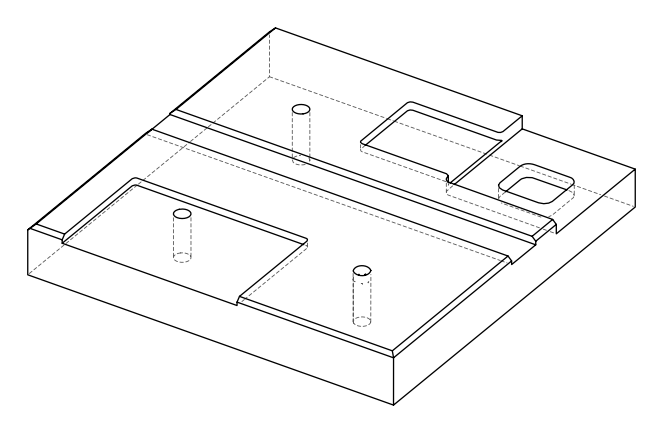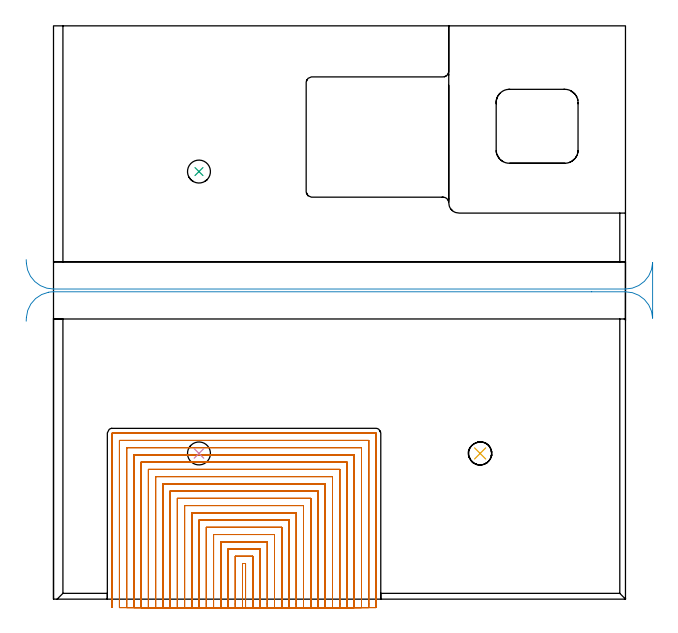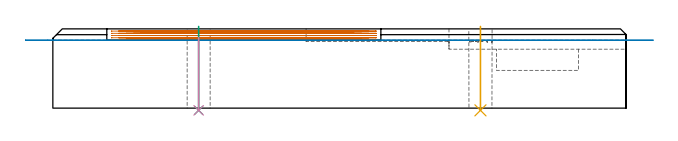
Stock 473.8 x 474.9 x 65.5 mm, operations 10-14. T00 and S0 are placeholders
(PLAN: 14 operations, 6 tool changes, 189.7 min)
(1 AREA_MILL | FG_CHAMFER_SURFACE | UGT0205_001 | 0.81 min | 547 mm3)
(2 AREA_MILL_1 | FG_CHAMFER_SURFACE_1 | UGT0205_001 | 3.85 min | 2601 mm3)
(3 AREA_MILL_2 | FG_CHAMFER_SURFACE_2 | UGT0205_001 | 5.75 min | 7133 mm3)
(4 AREA_MILL_3 | FG_CHAMFER_SURFACE_3 | UGT0205_001 | 3.39 min | 2340 mm3)
(5 AREA_MILL_4 | FG_CHAMFER_SURFACE_4 | UGT0205_001 | 0.82 min | 512 mm3)
(6 AREA_MILL_5 | FG_CHAMFER_SURFACE_5 | UGT0205_001 | 4.91 min | 6102 mm3)
(7 MILL_OPEN_POCKET | POCKET_OPEN | UGT0201_010 | Follow Part, ap 4, ae 75% | 35.97 min | 381188 mm3)
(8 MILL_OPEN_POCKET_1 | POCKET_OPEN_1 | UGT0201_007 | Follow Part, ap 2, ae 75% | 30.59 min | 125354 mm3)
(9 MILL_RECTANGULAR_POCKET | POCKET_RECTANGULAR_STRAIGHT | UGT0201_010 | Follow Part, ap 4, ae 75% | 3.96 min | 70838 mm3)
(10 MILL_SLOT | SLOT_PARTIAL_RECTANGULAR | UGT0201_007 | Follow Part, ap 2, ae 75% | 96.35 min | 294716 mm3)
(11 MILL_RECTANGULAR_SLOT | SLOT_RECTANGULAR | UGT0201_009 | Follow Part, ap 11.25, ae 75% | 2.48 min | 208130 mm3)
(12 INDEXABLE_INSERT_DRILL_THROUGH_HOLE_FROM_SOLID | STEP1HOLE | NXT0302_009 | 0.28 min | 18501 mm3)
(13 INDEXABLE_INSERT_DRILL_THROUGH_HOLE_FROM_SOLID_1 | STEP1HOLE_1 | NXT0302_009 | 0.24 min | 15932 mm3)
(14 INDEXABLE_INSERT_DRILL_THROUGH_HOLE_FROM_SOLID_2 | STEP1HOLE_2 | NXT0302_009 | 0.28 min | 15627 mm3)
(TOOL UGT0205_001 | Chamfer Mill 20 x 3 x 45 deg. | D20 FL50 Z2)
(TOOL UGT0201_010 | End Mill 16 mm | D16 FL22 Z2)
(TOOL UGT0201_007 | End Mill 8 mm | D8 FL19 Z4)
(TOOL UGT0201_009 | End Mill 45 mm | D45 FL63 Z6)
(TOOL NXT0302_009 | Index. Insert Drill 19mm [880-D1900L25-05] | D19 PA176 FL95 Z2)
(OP 10 MILL_SLOT)
G17 G21 G94 G90
T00 M6
G54
G17 G0 G90 X159.1 Y-7. S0 M3
G43 Z75.5 H0
Z63.66
G94 G1 Y-4. F250.
Y29.5 F500.
X156.6
Y-4.
Y-7. F250.
X165.1
Y-4.
Y35.5 F500.
X150.6
Y-4.
Y-7. F250.
X171.1
Y-4.
Y41.5 F500.
X144.6
Y-4.
Y-7. F250.
X177.1
Y-4.
Y47.5 F500.
X138.6
Y-4.
Y-7. F250.
X183.1
Y-4.
Y53.5 F500.
X132.6
Y-4.
Y-7. F250.
X189.1
Y-4.
Y59.5 F500.
X126.6
Y-4.
Y-7. F250.
X195.1
Y-4.
Y65.5 F500.
X120.6
Y-4.
Y-7. F250.
X201.1
Y-4.
Y71.5 F500.
X114.6
Y-4.
X114.599 Y-7. F250.
X207.1
Y-4.
Y77.5 F500.
X108.6
Y-4.
X108.599 Y-7. F250.
X213.1
Y-4.
Y83.5 F500.
X102.6
Y-4.
X102.599 Y-7. F250.
X219.1
Y-4.
Y89.5 F500.
X96.6
Y-4.
X96.599 Y-7. F250.
X225.1
Y-4.
Y95.5 F500.
X90.6
Y-4.
X90.599 Y-7. F250.
X231.1
Y-4.
Y101.5 F500.
X84.6
Y-4.
X84.599 Y-7. F250.
X237.101
X237.1 Y-4.
Y107.5 F500.
X78.6
Y-4.
X78.599 Y-7. F250.
X243.101
X243.1 Y-4.
Y113.5 F500.
X72.6
Y-4.
X72.599 Y-7. F250.
X249.101
X249.1 Y-4.
Y119.5 F500.
X66.6
Y-4.
X66.598 Y-7. F250.
X255.101
X255.1 Y-4.
Y125.5 F500.
X60.6
Y-4.
X60.597 Y-7. F250.
X261.103
X261.1 Y-4.
Y131.5 F500.
X54.6
Y-4.
X54.594 Y-7. F250.
X267.1 Y-6.995
Y-3.995
Y137.4 F500.
X267.095 Y137.455
X267.055 Y137.495
X267. Y137.5
X48.7
X48.645 Y137.495
X48.605 Y137.455
X48.6 Y137.4
Y-3.989
Y-6.989 F250.
G0 X159.1 Y-7. Z61.82
G1 Y-4.
Y29.5 F500.
X156.6
Y-4.
Y-7. F250.
X165.1
Y-4.
Y35.5 F500.
X150.6
Y-4.
Y-7. F250.
X171.1
Y-4.
Y41.5 F500.
X144.6
Y-4.
Y-7. F250.
X177.1
Y-4.
Y47.5 F500.
X138.6
Y-4.
Y-7. F250.
X183.1
Y-4.
Y53.5 F500.
X132.6
Y-4.
Y-7. F250.
X189.1
Y-4.
Y59.5 F500.
X126.6
Y-4.
Y-7. F250.
X195.1
Y-4.
Y65.5 F500.
X120.6
Y-4.
Y-7. F250.
X201.1
Y-4.
Y71.5 F500.
X114.6
Y-4.
Y-7. F250.
X207.1
Y-4.
Y77.5 F500.
X108.6
Y-4.
Y-7. F250.
X213.1
Y-4.
Y83.5 F500.
X102.6
Y-4.
Y-7. F250.
X219.1
Y-4.
Y89.5 F500.
X96.6
Y-4.
Y-7. F250.
X225.1
Y-4.
Y95.5 F500.
X90.6
Y-4.
Y-7. F250.
X231.1
Y-4.
Y101.5 F500.
X84.6
Y-4.
Y-7. F250.
X237.1
Y-4.
Y107.5 F500.
X78.6
Y-4.
Y-7. F250.
X243.1
Y-4.
Y113.5 F500.
X72.6
Y-4.
Y-7. F250.
X249.1
Y-4.
Y119.5 F500.
X66.6
Y-4.
Y-7. F250.
X255.1
Y-4.
Y125.5 F500.
X60.6
Y-4.
Y-7. F250.
X261.1
Y-4.
Y131.5 F500.
X54.6
Y-4.
Y-7. F250.
X267.1
Y-4.
Y137.4 F500.
X267.095 Y137.455
X267.055 Y137.495
X267. Y137.5
X48.7
X48.645 Y137.495
X48.605 Y137.455
X48.6 Y137.4
Y-4.
Y-7. F250.
G0 X159.1 Z59.98
G1 Y-4.
Y29.5 F500.
X156.6
Y-4.
Y-7. F250.
X165.1
Y-4.
Y35.5 F500.
X150.6
Y-4.
Y-7. F250.
X171.1
Y-4.
Y41.5 F500.
X144.6
Y-4.
Y-7. F250.
X177.1
Y-4.
Y47.5 F500.
X138.6
Y-4.
Y-7. F250.
X183.1
Y-4.
Y53.5 F500.
X132.6
Y-4.
Y-7. F250.
X189.1
Y-4.
Y59.5 F500.
X126.6
Y-4.
Y-7. F250.
X195.1
Y-4.
Y65.5 F500.
X120.6
Y-4.
Y-7. F250.
X201.1
Y-4.
Y71.5 F500.
X114.6
Y-4.
Y-7. F250.
X207.1
Y-4.
Y77.5 F500.
X108.6
Y-4.
Y-7. F250.
X213.1
Y-4.
Y83.5 F500.
X102.6
Y-4.
Y-7. F250.
X219.1
Y-4.
Y89.5 F500.
X96.6
Y-4.
Y-7. F250.
X225.1
Y-4.
Y95.5 F500.
X90.6
Y-4.
Y-7. F250.
X231.1
Y-4.
Y101.5 F500.
X84.6
Y-4.
Y-7. F250.
X237.1
Y-4.
Y107.5 F500.
X78.6
Y-4.
Y-7. F250.
X243.1
Y-4.
Y113.5 F500.
X72.6
Y-4.
Y-7. F250.
X249.1
Y-4.
Y119.5 F500.
X66.6
Y-4.
Y-7. F250.
X255.1
Y-4.
Y125.5 F500.
X60.6
Y-4.
Y-7. F250.
X261.1
Y-4.
Y131.5 F500.
X54.6
Y-4.
Y-7. F250.
X267.1
Y-4.
Y137.4 F500.
X267.095 Y137.455
X267.055 Y137.495
X267. Y137.5
X48.7
X48.645 Y137.495
X48.605 Y137.455
X48.6 Y137.4
Y-4.
Y-7. F250.
G0 X159.1 Z58.14
G1 Y-4.
Y29.5 F500.
X156.6
Y-4.
Y-7. F250.
X165.1
Y-4.
Y35.5 F500.
X150.6
Y-4.
Y-7. F250.
X171.1
Y-4.
Y41.5 F500.
X144.6
Y-4.
Y-7. F250.
X177.1
Y-4.
Y47.5 F500.
X138.6
Y-4.
Y-7. F250.
X183.1
Y-4.
Y53.5 F500.
X132.6
Y-4.
Y-7. F250.
X189.1
Y-4.
Y59.5 F500.
X126.6
Y-4.
Y-7. F250.
X195.1
Y-4.
Y65.5 F500.
X120.6
Y-4.
Y-7. F250.
X201.1
Y-4.
Y71.5 F500.
X114.6
Y-4.
Y-7. F250.
X207.1
Y-4.
Y77.5 F500.
X108.6
Y-4.
Y-7. F250.
X213.1
Y-4.
Y83.5 F500.
X102.6
Y-4.
Y-7. F250.
X219.1
Y-4.
Y89.5 F500.
X96.6
Y-4.
Y-7. F250.
X225.1
Y-4.
Y95.5 F500.
X90.6
Y-4.
Y-7. F250.
X231.1
Y-4.
Y101.5 F500.
X84.6
Y-4.
Y-7. F250.
X237.1
Y-4.
Y107.5 F500.
X78.6
Y-4.
Y-7. F250.
X243.1
Y-4.
Y113.5 F500.
X72.6
Y-4.
Y-7. F250.
X249.1
Y-4.
Y119.5 F500.
X66.6
Y-4.
Y-7. F250.
X255.1
Y-4.
Y125.5 F500.
X60.6
Y-4.
Y-7. F250.
X261.1
Y-4.
Y131.5 F500.
X54.6
Y-4.
Y-7. F250.
X267.1
Y-4.
Y137.4 F500.
X267.095 Y137.455
X267.055 Y137.495
X267. Y137.5
X48.7
X48.645 Y137.495
X48.605 Y137.455
X48.6 Y137.4
Y-4.
Y-7. F250.
G0 X159.1 Z56.3
G1 Y-4.
Y29.5 F500.
X156.6
Y-4.
Y-7. F250.
X165.1
Y-4.
Y35.5 F500.
X150.6
Y-4.
Y-7. F250.
X171.1
Y-4.
Y41.5 F500.
X144.6
Y-4.
Y-7. F250.
X177.1
Y-4.
Y47.5 F500.
X138.6
Y-4.
Y-7. F250.
X183.1
Y-4.
Y53.5 F500.
X132.6
Y-4.
Y-7. F250.
X189.1
Y-4.
Y59.5 F500.
X126.6
Y-4.
Y-7. F250.
X195.1
Y-4.
Y65.5 F500.
X120.6
Y-4.
Y-7. F250.
X201.1
Y-4.
Y71.5 F500.
X114.6
Y-4.
Y-7. F250.
X207.1
Y-4.
Y77.5 F500.
X108.6
Y-4.
Y-7. F250.
X213.1
Y-4.
Y83.5 F500.
X102.6
Y-4.
Y-7. F250.
X219.1
Y-4.
Y89.5 F500.
X96.6
Y-4.
Y-7. F250.
X225.1
Y-4.
Y95.5 F500.
X90.6
Y-4.
Y-7. F250.
X231.1
Y-4.
Y101.5 F500.
X84.6
Y-4.
Y-7. F250.
X237.1
Y-4.
Y107.5 F500.
X78.6
Y-4.
Y-7. F250.
X243.1
Y-4.
Y113.5 F500.
X72.6
Y-4.
Y-7. F250.
X249.1
Y-4.
Y119.5 F500.
X66.6
Y-4.
Y-7. F250.
X255.1
Y-4.
Y125.5 F500.
X60.6
Y-4.
Y-7. F250.
X261.1
Y-4.
Y131.5 F500.
X54.6
Y-4.
Y-7. F250.
X267.1
Y-4.
Y137.4 F500.
X267.095 Y137.455
X267.055 Y137.495
X267. Y137.5
X48.7
X48.645 Y137.495
X48.605 Y137.455
X48.6 Y137.4
Y-4.
Y-7. F250.
G0 Z75.5
M5
M2
(OP 11 MILL_RECTANGULAR_SLOT)
G17 G21 G94 G90
T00 M6
G54
G17 G0 G90 X-22.625 Y230.265 S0 M3
G43 Z75.5 H0
Z56.2
G94 G1 X-22.47 Y233.261 F250.
G2 X-4.157 Y254.213 R22.5 F500.
X0. Y254.6 R22.5 F414.
G1 X445.819
X473.8 F500.
G2 X496.29 Y232.771 R22.5
G1 Y278.729
G2 X473.8 Y256.9 R22.5
G1 X0.
G2 X-22.47 Y278.239 R22.5
G1 X-22.625 Y281.235 F250.
G0 Z75.5
M5
M2
(OP 12 INDEXABLE_INSERT_DRILL_THROUGH_HOLE_FROM_SOLID)
G17 G21 G94 G90
T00 M6
G54
G17 G0 G90 X120.5 Y354.2 S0 M3
G43 Z75.5 H1
G94 G81 G98 Z-1.832 F250. R67.5
G80
M5
M2
(OP 13 INDEXABLE_INSERT_DRILL_THROUGH_HOLE_FROM_SOLID_1)
G17 G21 G94 G90
T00 M6
G54
G17 G0 G90 X120.5 Y120.7 S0 M3
G43 Z75.5 H1
G94 G81 G98 Z-1.832 F250. R58.3
G80
M5
M2
(OP 14 INDEXABLE_INSERT_DRILL_THROUGH_HOLE_FROM_SOLID_2)
G17 G21 G94 G90
T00 M6
G54
G17 G0 G90 X353.4 Y120.7 S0 M3
G43 Z75.5 H1
G94 G81 G98 Z-1.832 F250. R67.5
G80
M5
M2
